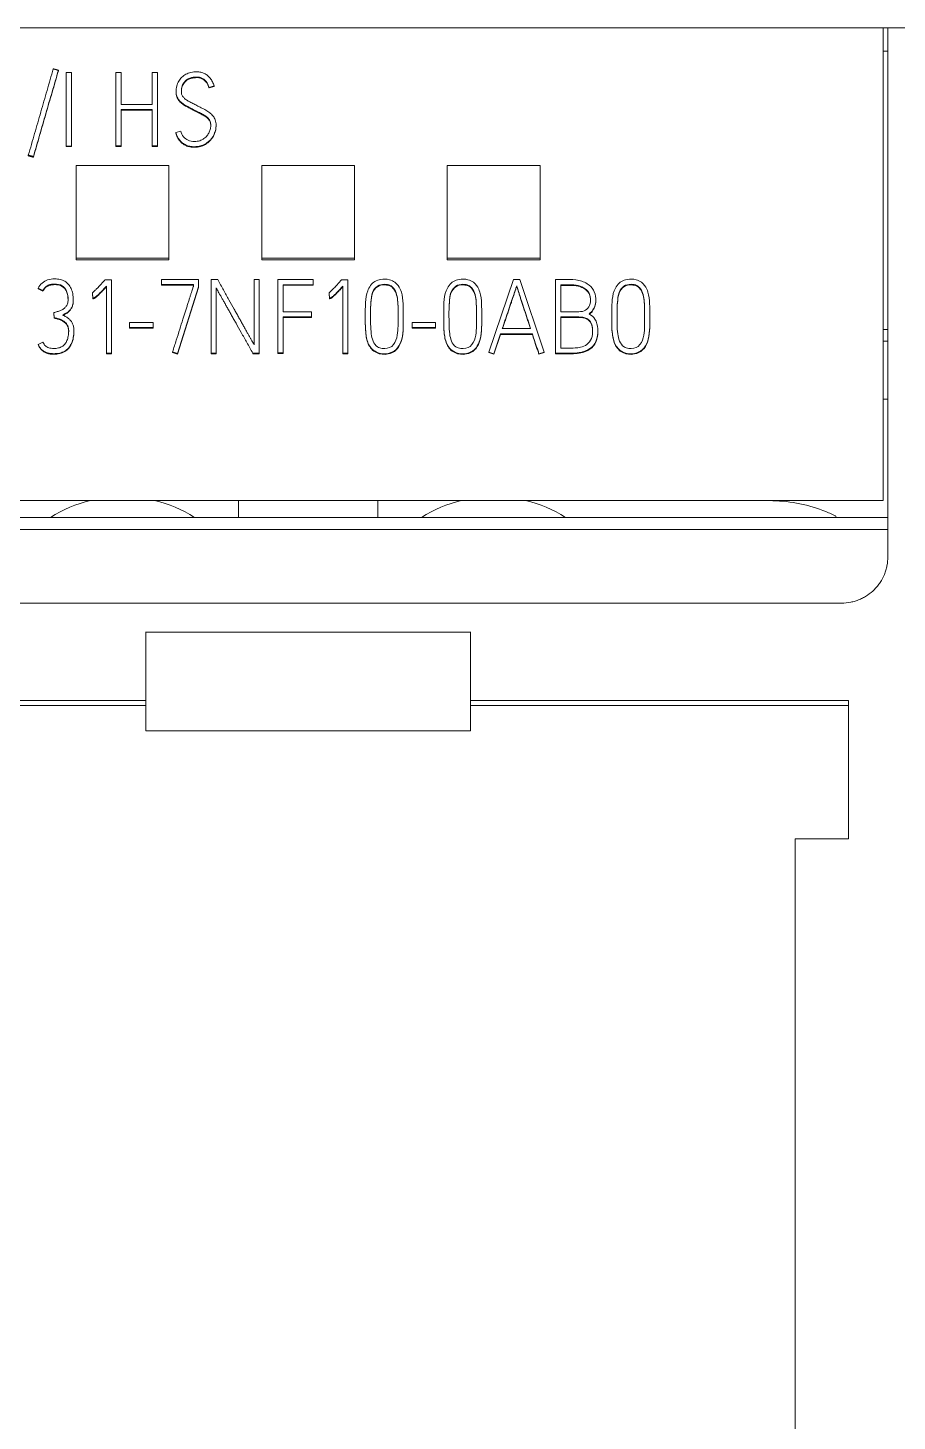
# Model space of a CAD drawing. Header units: millimetres. Extents: x 4137 to 6698, y 1400 to 3585.
# Drawn here: x 5470.81 to 5489.55, y 3342.75 to 3372.78 of the extents above; entities that cross this region are included whole.
import ezdxf

# ---------------------------------------------------------------- set-up
doc = ezdxf.new("R2010")
doc.units = ezdxf.units.MM
doc.layers.add('000-PI-Oprema', color=30, linetype='Continuous', lineweight=5)

msp = doc.modelspace()

# ---------------------------------------------------------------- linework, layer by layer
at = {"layer": '000-PI-Oprema', "color": 0, "linetype": 'ByBlock', "lineweight": 0}
for p, q in [((5489.248, 3372.778), (5464.448, 3372.778)), ((5489.248, 3372.778), (5489.348, 3372.778)), ((5489.248, 3362.595), (5489.248, 3372.778)), ((5494.248, 3372.778), (5489.348, 3372.778)), ((5489.348, 3372.278), (5489.248, 3372.278)), ((5471.464, 3371.864), (5471.464, 3371.851)), ((5472.704, 3371.815), (5472.704, 3370.233)), ((5472.815, 3371.815), (5472.704, 3371.815)), ((5472.815, 3371.129), (5472.815, 3371.815)), ((5473.598, 3371.815), (5473.485, 3371.815)), ((5473.485, 3371.815), (5473.485, 3371.129)), ((5473.598, 3370.233), (5473.598, 3371.815)), ((5474.002, 3371.407), (5474.002, 3371.394)), ((5474.712, 3371.496), (5474.821, 3371.527)), ((5474.712, 3371.483), (5474.821, 3371.514)), ((5474.712, 3371.496), (5474.712, 3371.483)), ((5474.821, 3371.527), (5474.821, 3371.514)), ((5473.485, 3371.129), (5472.815, 3371.129)), ((5472.815, 3370.233), (5472.815, 3371.016)), ((5472.815, 3371.016), (5473.485, 3371.016)), ((5472.815, 3371.004), (5473.485, 3371.004)), ((5473.485, 3371.016), (5473.485, 3370.233)), ((5474.104, 3370.554), (5473.996, 3370.523)), ((5473.996, 3370.523), (5473.996, 3370.511)), ((5474.863, 3370.669), (5474.863, 3370.682)), ((5471.635, 3370.23), (5471.635, 3370.218)), ((5471.745, 3370.23), (5471.745, 3370.218)), ((5472.704, 3370.233), (5472.704, 3370.22)), ((5472.704, 3370.233), (5472.815, 3370.233)), ((5472.704, 3370.22), (5472.815, 3370.22)), ((5472.815, 3370.233), (5472.815, 3370.22)), ((5473.485, 3370.233), (5473.485, 3370.22)), ((5473.485, 3370.233), (5473.598, 3370.233)), ((5473.485, 3370.22), (5473.598, 3370.22)), ((5473.598, 3370.233), (5473.598, 3370.22)), ((5470.816, 3370.035), (5470.816, 3370.022)), ((5470.924, 3370.004), (5470.924, 3369.991)), ((5471.848, 3369.814), (5471.848, 3367.815)), ((5473.848, 3369.814), (5471.848, 3369.814)), ((5473.848, 3367.815), (5473.848, 3369.814)), ((5475.848, 3369.814), (5475.848, 3367.815)), ((5477.848, 3369.814), (5475.848, 3369.814)), ((5477.848, 3367.815), (5477.848, 3369.814)), ((5479.848, 3369.814), (5479.848, 3367.815)), ((5481.848, 3369.814), (5479.848, 3369.814)), ((5481.848, 3367.815), (5481.848, 3369.814)), ((5471.848, 3367.815), (5471.848, 3367.777)), ((5471.848, 3367.815), (5473.848, 3367.815)), ((5471.848, 3367.777), (5473.848, 3367.777)), ((5473.848, 3367.815), (5473.848, 3367.777)), ((5475.848, 3367.815), (5475.848, 3367.777)), ((5475.848, 3367.815), (5477.848, 3367.815)), ((5475.848, 3367.777), (5477.848, 3367.777)), ((5477.848, 3367.815), (5477.848, 3367.777)), ((5479.848, 3367.815), (5479.848, 3367.777)), ((5479.848, 3367.815), (5481.848, 3367.815)), ((5479.848, 3367.777), (5481.848, 3367.777)), ((5481.848, 3367.815), (5481.848, 3367.777)), ((5471.029, 3367.169), (5471.029, 3367.156)), ((5471.029, 3367.169), (5471.131, 3367.118)), ((5472.469, 3367.345), (5472.609, 3367.345)), ((5472.498, 3365.765), (5472.498, 3367.209)), ((5472.609, 3367.345), (5472.609, 3365.765)), ((5473.689, 3367.356), (5473.689, 3367.244)), ((5474.488, 3367.356), (5473.689, 3367.356)), ((5473.689, 3367.244), (5473.689, 3367.231)), ((5473.689, 3367.244), (5474.377, 3367.244)), ((5473.689, 3367.231), (5474.377, 3367.231)), ((5474.033, 3365.76), (5474.488, 3367.195)), ((5474.033, 3365.748), (5474.488, 3367.183)), ((5474.377, 3367.244), (5474.377, 3367.213)), ((5474.488, 3367.195), (5474.488, 3367.356)), ((5474.488, 3367.195), (5474.488, 3367.183)), ((5474.755, 3367.354), (5474.755, 3365.767)), ((5474.899, 3367.354), (5474.755, 3367.354)), ((5474.866, 3365.767), (5474.866, 3367.176)), ((5475.795, 3367.354), (5475.682, 3367.354)), ((5475.682, 3367.354), (5475.682, 3365.95)), ((5475.795, 3365.767), (5475.795, 3367.354)), ((5476.197, 3367.354), (5476.197, 3365.771)), ((5476.958, 3367.354), (5476.197, 3367.354)), ((5476.31, 3366.661), (5476.31, 3367.242)), ((5476.31, 3367.242), (5476.958, 3367.242)), ((5476.31, 3367.229), (5476.958, 3367.229)), ((5476.958, 3367.242), (5476.958, 3367.354)), ((5476.958, 3367.242), (5476.958, 3367.229)), ((5477.568, 3367.345), (5477.708, 3367.345)), ((5477.597, 3365.765), (5477.597, 3367.209)), ((5477.708, 3367.345), (5477.708, 3365.765)), ((5481.274, 3367.356), (5480.744, 3365.791)), ((5481.416, 3367.356), (5481.274, 3367.356)), ((5481.345, 3367.215), (5481.345, 3367.203)), ((5481.934, 3365.791), (5481.416, 3367.356)), ((5482.184, 3365.767), (5482.184, 3367.352)), ((5482.297, 3367.239), (5482.297, 3366.658)), ((5471.029, 3367.156), (5471.131, 3367.106)), ((5471.131, 3367.118), (5471.131, 3367.106)), ((5471.785, 3366.908), (5471.785, 3366.93)), ((5472.2, 3367.07), (5472.2, 3367.058)), ((5472.207, 3366.953), (5472.2, 3367.07)), ((5472.207, 3366.941), (5472.2, 3367.058)), ((5472.207, 3366.953), (5472.207, 3366.941)), ((5477.3, 3367.07), (5477.3, 3367.058)), ((5477.307, 3366.953), (5477.3, 3367.07)), ((5477.307, 3366.941), (5477.3, 3367.058)), ((5477.307, 3366.953), (5477.307, 3366.941)), ((5483.052, 3366.903), (5483.052, 3366.924)), ((5471.368, 3366.641), (5471.368, 3366.628)), ((5471.368, 3366.641), (5471.375, 3366.531)), ((5471.368, 3366.628), (5471.375, 3366.518)), ((5476.918, 3366.661), (5476.31, 3366.661)), ((5476.918, 3366.551), (5476.918, 3366.661)), ((5478.081, 3366.618), (5478.081, 3366.605)), ((5478.9, 3366.574), (5478.9, 3366.587)), ((5479.772, 3366.618), (5479.772, 3366.605)), ((5480.591, 3366.574), (5480.591, 3366.587)), ((5483.396, 3366.618), (5483.396, 3366.605)), ((5484.215, 3366.574), (5484.215, 3366.587)), ((5471.375, 3366.531), (5471.375, 3366.518)), ((5472.999, 3366.429), (5472.999, 3366.317)), ((5473.505, 3366.429), (5472.999, 3366.429)), ((5472.999, 3366.317), (5472.999, 3366.304)), ((5472.999, 3366.317), (5473.505, 3366.317)), ((5472.999, 3366.304), (5473.505, 3366.304)), ((5473.505, 3366.317), (5473.505, 3366.429)), ((5473.505, 3366.317), (5473.505, 3366.304)), ((5476.31, 3365.771), (5476.31, 3366.551)), ((5476.31, 3366.551), (5476.918, 3366.551)), ((5476.31, 3366.538), (5476.918, 3366.538)), ((5476.918, 3366.551), (5476.918, 3366.538)), ((5479.091, 3366.429), (5479.091, 3366.317)), ((5479.597, 3366.429), (5479.091, 3366.429)), ((5479.091, 3366.317), (5479.091, 3366.304)), ((5479.091, 3366.317), (5479.597, 3366.317)), ((5479.091, 3366.304), (5479.597, 3366.304)), ((5479.597, 3366.317), (5479.597, 3366.429)), ((5479.597, 3366.317), (5479.597, 3366.304)), ((5481.645, 3366.297), (5481.035, 3366.297)), ((5482.297, 3366.548), (5482.297, 3365.877)), ((5489.248, 3366.278), (5489.348, 3366.278)), ((5471.131, 3366.002), (5471.029, 3365.956)), ((5471.799, 3366.222), (5471.799, 3366.243)), ((5480.851, 3365.756), (5480.997, 3366.185)), ((5480.851, 3365.743), (5480.997, 3366.172)), ((5480.997, 3366.185), (5480.997, 3366.172)), ((5480.997, 3366.185), (5481.683, 3366.185)), ((5480.997, 3366.172), (5481.683, 3366.172)), ((5481.683, 3366.185), (5481.683, 3366.172)), ((5483.097, 3366.231), (5483.097, 3366.244)), ((5489.248, 3366.028), (5489.348, 3366.028)), ((5471.029, 3365.956), (5471.029, 3365.943)), ((5472.498, 3365.765), (5472.498, 3365.752)), ((5472.609, 3365.765), (5472.498, 3365.765)), ((5472.609, 3365.752), (5472.498, 3365.752)), ((5472.609, 3365.765), (5472.609, 3365.752)), ((5473.927, 3365.796), (5473.927, 3365.783)), ((5473.927, 3365.796), (5474.033, 3365.76)), ((5473.927, 3365.783), (5474.033, 3365.748)), ((5474.033, 3365.76), (5474.033, 3365.748)), ((5474.755, 3365.767), (5474.866, 3365.767)), ((5474.755, 3365.767), (5474.755, 3365.754)), ((5474.755, 3365.754), (5474.866, 3365.754)), ((5474.866, 3365.767), (5474.866, 3365.754)), ((5475.656, 3365.767), (5475.656, 3365.754)), ((5475.656, 3365.767), (5475.795, 3365.767)), ((5475.656, 3365.754), (5475.795, 3365.754)), ((5475.795, 3365.767), (5475.795, 3365.754)), ((5476.197, 3365.771), (5476.197, 3365.759)), ((5476.197, 3365.771), (5476.31, 3365.771)), ((5476.197, 3365.759), (5476.31, 3365.759)), ((5476.31, 3365.771), (5476.31, 3365.759)), ((5477.708, 3365.765), (5477.597, 3365.765)), ((5477.597, 3365.765), (5477.597, 3365.752)), ((5477.708, 3365.752), (5477.597, 3365.752)), ((5477.708, 3365.765), (5477.708, 3365.752)), ((5480.744, 3365.791), (5480.744, 3365.778)), ((5480.744, 3365.791), (5480.851, 3365.756)), ((5480.744, 3365.778), (5480.851, 3365.743)), ((5480.851, 3365.756), (5480.851, 3365.743)), ((5481.825, 3365.756), (5481.934, 3365.791)), ((5481.825, 3365.743), (5481.934, 3365.778)), ((5481.825, 3365.756), (5481.825, 3365.743)), ((5481.934, 3365.791), (5481.934, 3365.778)), ((5482.184, 3365.767), (5482.184, 3365.754)), ((5489.248, 3364.773), (5489.348, 3364.773)), ((5489.248, 3362.595), (5464.448, 3362.595)), ((5475.348, 3362.595), (5475.348, 3362.227)), ((5478.348, 3362.595), (5478.348, 3362.227)), ((5489.348, 3362.227), (5464.348, 3362.227)), ((5489.348, 3361.964), (5464.348, 3361.964)), ((5465.347, 3360.378), (5488.348, 3360.378)), ((5488.352, 3360.378), (5488.351, 3360.378)), ((5480.348, 3359.756), (5473.348, 3359.756)), ((5473.348, 3358.278), (5465.198, 3358.278)), ((5473.348, 3358.172), (5465.198, 3358.172)), ((5473.348, 3358.172), (5473.348, 3358.278)), ((5473.348, 3357.629), (5473.348, 3358.172)), ((5480.348, 3358.278), (5480.348, 3358.172)), ((5488.498, 3358.278), (5480.348, 3358.278)), ((5480.348, 3358.172), (5480.348, 3357.629)), ((5488.498, 3358.172), (5480.348, 3358.172)), ((5488.498, 3355.298), (5488.498, 3358.278)), ((5480.348, 3357.629), (5473.348, 3357.629)), ((5488.498, 3355.298), (5487.348, 3355.298))]:
    msp.add_line(p, q, dxfattribs=at)
for centre, start, end in [((5472.848, 3359.778), 103.753, 122.3801), ((5472.848, 3359.778), 57.6199, 76.247), ((5480.848, 3359.778), 103.753, 122.3801), ((5480.848, 3359.778), 57.6199, 76.247)]:
    msp.add_arc(centre, 2.9, start, end, dxfattribs=at)
for points, knots in [([(5489.348, 3361.964), (5489.348, 3364.485), (5489.348, 3368.09), (5489.348, 3371.693), (5489.348, 3372.778)], [0, 0, 0, 0, 0.698854, 1, 1, 1, 1]), ([(5473.996, 3370.523), (5474.005, 3370.492), (5474.028, 3370.432), (5474.077, 3370.354), (5474.14, 3370.293), (5474.215, 3370.248), (5474.302, 3370.222), (5474.387, 3370.215), (5474.464, 3370.22), (5474.531, 3370.233), (5474.592, 3370.256), (5474.647, 3370.286), (5474.697, 3370.322), (5474.74, 3370.363), (5474.777, 3370.408), (5474.808, 3370.458), (5474.832, 3370.512), (5474.85, 3370.568), (5474.861, 3370.624), (5474.865, 3370.682), (5474.861, 3370.739), (5474.849, 3370.792), (5474.827, 3370.838), (5474.799, 3370.879), (5474.766, 3370.916), (5474.728, 3370.949), (5474.686, 3370.978), (5474.642, 3371.006), (5474.594, 3371.031), (5474.544, 3371.055), (5474.495, 3371.08), (5474.448, 3371.106), (5474.403, 3371.129), (5474.361, 3371.151), (5474.32, 3371.171), (5474.282, 3371.191), (5474.247, 3371.211), (5474.215, 3371.232), (5474.186, 3371.254), (5474.162, 3371.279), (5474.141, 3371.305), (5474.126, 3371.335), (5474.117, 3371.368), (5474.114, 3371.413), (5474.118, 3371.467), (5474.13, 3371.524), (5474.151, 3371.572), (5474.179, 3371.61), (5474.209, 3371.643), (5474.243, 3371.668), (5474.279, 3371.688), (5474.317, 3371.702), (5474.354, 3371.71), (5474.39, 3371.715), (5474.422, 3371.718), (5474.455, 3371.719), (5474.489, 3371.717), (5474.526, 3371.709), (5474.558, 3371.696), (5474.587, 3371.679), (5474.613, 3371.66), (5474.635, 3371.639), (5474.654, 3371.615), (5474.671, 3371.591), (5474.685, 3371.566), (5474.696, 3371.541), (5474.705, 3371.518), (5474.71, 3371.503), (5474.712, 3371.496)], [0, 0, 0, 0, 0.030216, 0.057834, 0.084112, 0.110126, 0.13699, 0.166062, 0.187444, 0.207786, 0.227532, 0.246694, 0.265147, 0.28321, 0.301078, 0.318906, 0.33698, 0.354995, 0.372624, 0.390132, 0.408102, 0.424528, 0.439934, 0.454952, 0.469937, 0.485134, 0.500714, 0.516729, 0.533253, 0.550073, 0.566929, 0.583824, 0.598837, 0.613277, 0.627146, 0.64033, 0.652736, 0.664395, 0.675364, 0.685785, 0.695827, 0.705789, 0.716159, 0.727332, 0.74751, 0.765141, 0.780786, 0.795151, 0.808601, 0.821478, 0.833928, 0.845962, 0.857807, 0.868933, 0.878649, 0.88698, 0.899043, 0.910208, 0.920757, 0.930874, 0.940594, 0.950061, 0.959303, 0.96829, 0.9771, 0.985473, 0.993098, 1, 1, 1, 1]), ([(5474.821, 3371.527), (5474.812, 3371.558), (5474.79, 3371.615), (5474.742, 3371.692), (5474.683, 3371.753), (5474.614, 3371.798), (5474.535, 3371.825), (5474.457, 3371.832), (5474.386, 3371.829), (5474.323, 3371.819), (5474.266, 3371.802), (5474.213, 3371.78), (5474.165, 3371.751), (5474.123, 3371.716), (5474.088, 3371.676), (5474.057, 3371.63), (5474.033, 3371.58), (5474.015, 3371.525), (5474.005, 3371.465), (5474.001, 3371.407), (5474.005, 3371.352), (5474.016, 3371.304), (5474.035, 3371.262), (5474.061, 3371.225), (5474.092, 3371.191), (5474.127, 3371.161), (5474.165, 3371.132), (5474.207, 3371.106), (5474.252, 3371.082), (5474.299, 3371.058), (5474.346, 3371.033), (5474.392, 3371.008), (5474.438, 3370.983), (5474.482, 3370.961), (5474.525, 3370.941), (5474.567, 3370.921), (5474.605, 3370.899), (5474.64, 3370.876), (5474.672, 3370.852), (5474.698, 3370.825), (5474.721, 3370.796), (5474.739, 3370.762), (5474.748, 3370.723), (5474.751, 3370.684), (5474.749, 3370.646), (5474.742, 3370.608), (5474.732, 3370.569), (5474.717, 3370.529), (5474.696, 3370.49), (5474.671, 3370.454), (5474.64, 3370.42), (5474.603, 3370.391), (5474.56, 3370.364), (5474.511, 3370.344), (5474.455, 3370.332), (5474.371, 3370.327), (5474.261, 3370.342), (5474.153, 3370.427), (5474.113, 3370.509), (5474.104, 3370.554)], [0, 0, 0, 0, 0.029502, 0.056552, 0.082213, 0.107035, 0.131706, 0.157625, 0.177725, 0.196768, 0.215008, 0.232485, 0.249262, 0.265692, 0.282067, 0.298646, 0.315747, 0.333416, 0.35172, 0.370963, 0.387214, 0.402039, 0.415923, 0.429557, 0.443355, 0.457518, 0.472137, 0.48722, 0.502837, 0.518847, 0.535063, 0.551489, 0.567151, 0.582304, 0.596956, 0.611001, 0.624363, 0.637091, 0.649186, 0.660727, 0.671894, 0.683121, 0.695107, 0.708316, 0.719066, 0.730707, 0.743348, 0.756492, 0.769735, 0.783289, 0.797204, 0.811603, 0.826753, 0.842746, 0.859925, 0.878764, 0.920226, 0.957605, 1, 1, 1, 1]), ([(5474.115, 3371.399), (5474.116, 3371.418), (5474.118, 3371.457), (5474.13, 3371.511), (5474.151, 3371.559), (5474.179, 3371.598), (5474.209, 3371.63), (5474.243, 3371.656), (5474.279, 3371.675), (5474.317, 3371.689), (5474.354, 3371.697), (5474.39, 3371.702), (5474.422, 3371.705), (5474.455, 3371.706), (5474.489, 3371.704), (5474.526, 3371.697), (5474.558, 3371.684), (5474.587, 3371.667), (5474.613, 3371.648), (5474.635, 3371.626), (5474.654, 3371.603), (5474.671, 3371.578), (5474.685, 3371.553), (5474.696, 3371.529), (5474.705, 3371.506), (5474.71, 3371.491), (5474.712, 3371.483)], [0, 0, 0, 0, 0.065823, 0.131059, 0.188942, 0.242091, 0.291852, 0.339495, 0.385558, 0.430084, 0.473906, 0.515072, 0.551021, 0.581842, 0.626473, 0.667782, 0.706813, 0.744244, 0.780205, 0.815232, 0.849428, 0.882676, 0.915274, 0.946254, 0.974465, 1, 1, 1, 1]), ([(5474.002, 3371.4), (5474.002, 3371.397), (5474.002, 3371.376), (5474.005, 3371.34), (5474.016, 3371.292), (5474.035, 3371.25), (5474.061, 3371.213), (5474.092, 3371.179), (5474.127, 3371.148), (5474.165, 3371.12), (5474.207, 3371.093), (5474.252, 3371.069), (5474.299, 3371.046), (5474.346, 3371.021), (5474.392, 3370.995), (5474.438, 3370.971), (5474.482, 3370.948), (5474.525, 3370.928), (5474.567, 3370.908), (5474.605, 3370.886), (5474.64, 3370.864), (5474.672, 3370.839), (5474.698, 3370.812), (5474.721, 3370.783), (5474.739, 3370.749), (5474.748, 3370.711), (5474.75, 3370.684), (5474.75, 3370.671)], [0, 0, 0, 0, 0.008262, 0.056111, 0.099761, 0.14064, 0.180782, 0.221408, 0.263107, 0.306149, 0.350557, 0.396538, 0.443676, 0.491422, 0.539784, 0.585899, 0.630514, 0.673652, 0.715005, 0.754346, 0.79182, 0.827432, 0.861414, 0.894293, 0.927346, 0.962637, 1, 1, 1, 1]), ([(5473.996, 3370.511), (5474.005, 3370.479), (5474.028, 3370.42), (5474.077, 3370.342), (5474.14, 3370.28), (5474.215, 3370.236), (5474.302, 3370.21), (5474.387, 3370.203), (5474.464, 3370.207), (5474.531, 3370.221), (5474.592, 3370.244), (5474.647, 3370.274), (5474.697, 3370.309), (5474.74, 3370.35), (5474.777, 3370.396), (5474.808, 3370.445), (5474.832, 3370.499), (5474.85, 3370.555), (5474.861, 3370.612), (5474.863, 3370.65), (5474.863, 3370.67), (5474.863, 3370.671)], [0, 0, 0, 0, 0.077352, 0.148056, 0.215328, 0.281923, 0.350695, 0.425118, 0.479856, 0.531932, 0.582482, 0.631538, 0.678776, 0.725017, 0.770759, 0.816399, 0.862669, 0.908787, 0.953917, 0.998739, 1, 1, 1, 1]), ([(5471.559, 3366.59), (5471.568, 3366.595), (5471.586, 3366.604), (5471.613, 3366.619), (5471.639, 3366.635), (5471.665, 3366.653), (5471.69, 3366.674), (5471.713, 3366.698), (5471.734, 3366.724), (5471.751, 3366.754), (5471.767, 3366.788), (5471.778, 3366.826), (5471.784, 3366.869), (5471.787, 3366.945), (5471.779, 3367.045), (5471.745, 3367.16), (5471.686, 3367.253), (5471.604, 3367.321), (5471.499, 3367.36), (5471.372, 3367.372), (5471.234, 3367.356), (5471.106, 3367.285), (5471.048, 3367.212), (5471.029, 3367.169)], [0, 0, 0, 0, 0.019459, 0.039301, 0.05955, 0.080105, 0.100989, 0.122386, 0.144292, 0.16684, 0.190353, 0.215738, 0.244087, 0.27581, 0.363621, 0.439823, 0.508996, 0.575574, 0.644592, 0.722009, 0.822031, 0.909956, 1, 1, 1, 1]), ([(5471.131, 3367.118), (5471.136, 3367.128), (5471.146, 3367.146), (5471.163, 3367.17), (5471.182, 3367.19), (5471.203, 3367.207), (5471.224, 3367.221), (5471.246, 3367.232), (5471.268, 3367.241), (5471.291, 3367.247), (5471.315, 3367.252), (5471.338, 3367.255), (5471.361, 3367.257), (5471.431, 3367.258), (5471.55, 3367.239), (5471.662, 3367.097), (5471.675, 3366.965), (5471.671, 3366.872), (5471.662, 3366.832), (5471.646, 3366.797), (5471.625, 3366.768), (5471.601, 3366.742), (5471.574, 3366.72), (5471.543, 3366.702), (5471.511, 3366.686), (5471.476, 3366.673), (5471.44, 3366.662), (5471.404, 3366.651), (5471.38, 3366.644), (5471.368, 3366.641)], [0, 0, 0, 0, 0.025161, 0.048595, 0.070641, 0.091589, 0.111603, 0.13094, 0.14993, 0.168791, 0.187661, 0.206323, 0.224495, 0.242226, 0.372375, 0.490579, 0.643633, 0.679942, 0.712328, 0.741834, 0.769901, 0.797396, 0.824894, 0.852838, 0.881452, 0.911007, 0.940973, 0.970636, 1, 1, 1, 1]), ([(5471.131, 3367.106), (5471.136, 3367.115), (5471.146, 3367.133), (5471.163, 3367.157), (5471.182, 3367.177), (5471.203, 3367.194), (5471.224, 3367.208), (5471.246, 3367.219), (5471.268, 3367.228), (5471.291, 3367.235), (5471.315, 3367.239), (5471.338, 3367.242), (5471.361, 3367.244), (5471.431, 3367.246), (5471.55, 3367.227), (5471.659, 3367.089), (5471.672, 3366.978), (5471.672, 3366.919)], [0, 0, 0, 0, 0.039855, 0.076975, 0.111896, 0.145077, 0.176779, 0.207409, 0.237489, 0.267365, 0.297255, 0.326816, 0.355601, 0.383686, 0.589842, 0.777078, 1, 1, 1, 1]), ([(5472.2, 3367.07), (5472.22, 3367.087), (5472.256, 3367.119), (5472.311, 3367.174), (5472.363, 3367.23), (5472.418, 3367.288), (5472.451, 3367.326), (5472.469, 3367.345)], [0, 0, 0, 0, 0.198846, 0.377684, 0.606339, 0.795382, 1, 1, 1, 1]), ([(5472.498, 3367.209), (5472.48, 3367.19), (5472.447, 3367.154), (5472.4, 3367.106), (5472.361, 3367.067), (5472.329, 3367.035), (5472.301, 3367.009), (5472.278, 3366.989), (5472.259, 3366.974), (5472.244, 3366.964), (5472.232, 3366.958), (5472.222, 3366.955), (5472.214, 3366.954), (5472.209, 3366.953), (5472.207, 3366.953)], [0, 0, 0, 0, 0.200504, 0.370797, 0.510902, 0.6264, 0.722885, 0.800448, 0.861213, 0.907383, 0.939504, 0.963232, 0.983337, 1, 1, 1, 1]), ([(5472.498, 3367.196), (5472.48, 3367.177), (5472.447, 3367.142), (5472.4, 3367.094), (5472.361, 3367.054), (5472.329, 3367.022), (5472.301, 3366.996), (5472.278, 3366.976), (5472.259, 3366.961), (5472.244, 3366.951), (5472.232, 3366.945), (5472.222, 3366.943), (5472.214, 3366.941), (5472.209, 3366.941), (5472.207, 3366.941)], [0, 0, 0, 0, 0.200504, 0.370797, 0.510902, 0.6264, 0.722885, 0.800448, 0.861213, 0.907383, 0.939504, 0.963232, 0.983337, 1, 1, 1, 1]), ([(5474.377, 3367.213), (5474.376, 3367.21), (5474.372, 3367.2), (5474.365, 3367.178), (5474.354, 3367.143), (5474.34, 3367.099), (5474.322, 3367.044), (5474.302, 3366.982), (5474.28, 3366.912), (5474.256, 3366.836), (5474.231, 3366.755), (5474.204, 3366.671), (5474.177, 3366.585), (5474.135, 3366.455), (5474.079, 3366.276), (5474.005, 3366.042), (5473.953, 3365.88), (5473.927, 3365.796)], [0, 0, 0, 0, 0.006664, 0.022274, 0.046836, 0.07897, 0.117297, 0.161819, 0.211415, 0.264968, 0.322476, 0.382404, 0.443215, 0.50491, 0.65714, 0.82217, 1, 1, 1, 1]), ([(5474.866, 3367.176), (5474.87, 3367.167), (5474.881, 3367.147), (5474.9, 3367.111), (5474.926, 3367.066), (5474.956, 3367.013), (5474.99, 3366.953), (5475.027, 3366.887), (5475.068, 3366.815), (5475.11, 3366.739), (5475.154, 3366.66), (5475.2, 3366.578), (5475.247, 3366.495), (5475.316, 3366.373), (5475.409, 3366.206), (5475.53, 3365.991), (5475.613, 3365.843), (5475.656, 3365.767)], [0, 0, 0, 0, 0.017881, 0.043036, 0.075471, 0.113785, 0.156579, 0.203853, 0.254825, 0.308715, 0.365522, 0.423995, 0.482881, 0.542179, 0.685414, 0.838021, 1, 1, 1, 1]), ([(5475.682, 3365.95), (5475.677, 3365.959), (5475.666, 3365.98), (5475.645, 3366.016), (5475.62, 3366.062), (5475.589, 3366.116), (5475.555, 3366.177), (5475.518, 3366.243), (5475.478, 3366.314), (5475.435, 3366.39), (5475.391, 3366.47), (5475.346, 3366.551), (5475.3, 3366.633), (5475.232, 3366.755), (5475.14, 3366.92), (5475.022, 3367.133), (5474.941, 3367.279), (5474.899, 3367.354)], [0, 0, 0, 0, 0.019057, 0.045144, 0.078261, 0.117077, 0.160259, 0.207807, 0.259003, 0.31313, 0.370188, 0.428711, 0.487234, 0.545757, 0.688172, 0.839586, 1, 1, 1, 1]), ([(5477.3, 3367.07), (5477.319, 3367.087), (5477.356, 3367.119), (5477.41, 3367.174), (5477.463, 3367.23), (5477.517, 3367.288), (5477.551, 3367.326), (5477.568, 3367.345)], [0, 0, 0, 0, 0.198846, 0.377684, 0.606339, 0.795382, 1, 1, 1, 1]), ([(5477.597, 3367.209), (5477.579, 3367.19), (5477.546, 3367.154), (5477.5, 3367.106), (5477.461, 3367.067), (5477.428, 3367.035), (5477.4, 3367.009), (5477.377, 3366.989), (5477.358, 3366.974), (5477.343, 3366.964), (5477.331, 3366.958), (5477.321, 3366.955), (5477.314, 3366.954), (5477.309, 3366.953), (5477.307, 3366.953)], [0, 0, 0, 0, 0.200504, 0.370797, 0.510902, 0.6264, 0.722885, 0.800448, 0.861213, 0.907383, 0.939504, 0.963232, 0.983337, 1, 1, 1, 1]), ([(5477.597, 3367.196), (5477.579, 3367.177), (5477.546, 3367.142), (5477.5, 3367.094), (5477.461, 3367.054), (5477.428, 3367.022), (5477.4, 3366.996), (5477.377, 3366.976), (5477.358, 3366.961), (5477.343, 3366.951), (5477.331, 3366.945), (5477.321, 3366.943), (5477.314, 3366.941), (5477.309, 3366.941), (5477.307, 3366.941)], [0, 0, 0, 0, 0.200504, 0.370797, 0.510902, 0.6264, 0.722885, 0.800448, 0.861213, 0.907383, 0.939504, 0.963232, 0.983337, 1, 1, 1, 1]), ([(5478.411, 3367.356), (5478.368, 3367.348), (5478.244, 3367.308), (5478.11, 3367.116), (5478.078, 3366.818), (5478.082, 3366.522), (5478.081, 3366.267), (5478.111, 3366.057), (5478.171, 3365.891), (5478.353, 3365.757), (5478.555, 3365.739), (5478.759, 3365.833), (5478.869, 3366.027), (5478.9, 3366.261), (5478.9, 3366.515), (5478.901, 3366.769), (5478.889, 3366.982), (5478.836, 3367.167), (5478.745, 3367.293), (5478.585, 3367.366), (5478.474, 3367.368), (5478.411, 3367.356)], [0, 0, 0, 0, 0.03125, 0.09375, 0.15625, 0.25, 0.3125, 0.34375, 0.40625, 0.4375, 0.5, 0.546875, 0.59375, 0.65625, 0.71875, 0.78125, 0.84375, 0.875, 0.921875, 0.953125, 1, 1, 1, 1]), ([(5478.637, 3367.215), (5478.607, 3367.234), (5478.518, 3367.257), (5478.373, 3367.249), (5478.23, 3367.115), (5478.205, 3366.916), (5478.192, 3366.709), (5478.195, 3366.532), (5478.195, 3366.357), (5478.204, 3366.198), (5478.237, 3366.026), (5478.321, 3365.901), (5478.481, 3365.855), (5478.673, 3365.883), (5478.774, 3366.103), (5478.789, 3366.341), (5478.789, 3366.589), (5478.788, 3366.817), (5478.772, 3366.992), (5478.729, 3367.128), (5478.667, 3367.197), (5478.637, 3367.215)], [0, 0, 0, 0, 0.03125, 0.078125, 0.125, 0.1875, 0.25, 0.3125, 0.34375, 0.40625, 0.453125, 0.5, 0.53125, 0.59375, 0.65625, 0.71875, 0.8125, 0.875, 0.921875, 0.96875, 1, 1, 1, 1]), ([(5478.637, 3367.203), (5478.607, 3367.221), (5478.518, 3367.244), (5478.373, 3367.236), (5478.23, 3367.102), (5478.205, 3366.903), (5478.195, 3366.739), (5478.194, 3366.642), (5478.194, 3366.616)], [0, 0, 0, 0, 0.114194, 0.285486, 0.456777, 0.685166, 0.913555, 1, 1, 1, 1]), ([(5478.789, 3366.528), (5478.789, 3366.556), (5478.789, 3366.654), (5478.788, 3366.804), (5478.772, 3366.98), (5478.729, 3367.115), (5478.667, 3367.184), (5478.637, 3367.203)], [0, 0, 0, 0, 0.115044, 0.410029, 0.631268, 0.852507, 1, 1, 1, 1]), ([(5480.102, 3367.356), (5480.059, 3367.348), (5479.935, 3367.308), (5479.801, 3367.116), (5479.769, 3366.818), (5479.773, 3366.522), (5479.772, 3366.267), (5479.802, 3366.057), (5479.862, 3365.891), (5480.044, 3365.757), (5480.246, 3365.739), (5480.45, 3365.833), (5480.56, 3366.027), (5480.591, 3366.261), (5480.591, 3366.515), (5480.592, 3366.769), (5480.58, 3366.982), (5480.527, 3367.167), (5480.436, 3367.293), (5480.276, 3367.366), (5480.165, 3367.368), (5480.102, 3367.356)], [0, 0, 0, 0, 0.03125, 0.09375, 0.15625, 0.25, 0.3125, 0.34375, 0.40625, 0.4375, 0.5, 0.546875, 0.59375, 0.65625, 0.71875, 0.78125, 0.84375, 0.875, 0.921875, 0.953125, 1, 1, 1, 1]), ([(5480.328, 3367.215), (5480.298, 3367.234), (5480.209, 3367.257), (5480.064, 3367.249), (5479.921, 3367.115), (5479.896, 3366.916), (5479.883, 3366.709), (5479.886, 3366.532), (5479.886, 3366.357), (5479.895, 3366.198), (5479.928, 3366.026), (5480.012, 3365.901), (5480.172, 3365.855), (5480.364, 3365.883), (5480.465, 3366.103), (5480.48, 3366.341), (5480.48, 3366.589), (5480.478, 3366.817), (5480.463, 3366.992), (5480.42, 3367.128), (5480.358, 3367.197), (5480.328, 3367.215)], [0, 0, 0, 0, 0.03125, 0.078125, 0.125, 0.1875, 0.25, 0.3125, 0.34375, 0.40625, 0.453125, 0.5, 0.53125, 0.59375, 0.65625, 0.71875, 0.8125, 0.875, 0.921875, 0.96875, 1, 1, 1, 1]), ([(5480.328, 3367.203), (5480.298, 3367.221), (5480.209, 3367.244), (5480.064, 3367.236), (5479.921, 3367.102), (5479.896, 3366.903), (5479.886, 3366.739), (5479.885, 3366.642), (5479.885, 3366.616)], [0, 0, 0, 0, 0.114194, 0.285486, 0.456777, 0.685166, 0.913555, 1, 1, 1, 1]), ([(5480.48, 3366.528), (5480.48, 3366.556), (5480.48, 3366.654), (5480.478, 3366.804), (5480.463, 3366.98), (5480.42, 3367.115), (5480.358, 3367.184), (5480.328, 3367.203)], [0, 0, 0, 0, 0.115044, 0.410029, 0.631268, 0.852507, 1, 1, 1, 1]), ([(5481.035, 3366.297), (5481.046, 3366.33), (5481.068, 3366.395), (5481.101, 3366.494), (5481.134, 3366.593), (5481.167, 3366.69), (5481.199, 3366.783), (5481.229, 3366.871), (5481.257, 3366.952), (5481.282, 3367.026), (5481.304, 3367.091), (5481.322, 3367.145), (5481.335, 3367.185), (5481.343, 3367.207), (5481.345, 3367.215)], [0, 0, 0, 0, 0.106118, 0.213594, 0.322428, 0.429305, 0.530911, 0.627246, 0.716632, 0.797389, 0.869519, 0.929228, 0.972722, 1, 1, 1, 1]), ([(5481.039, 3366.297), (5481.049, 3366.326), (5481.069, 3366.387), (5481.101, 3366.481), (5481.134, 3366.58), (5481.167, 3366.677), (5481.199, 3366.77), (5481.229, 3366.858), (5481.257, 3366.94), (5481.282, 3367.014), (5481.304, 3367.079), (5481.322, 3367.133), (5481.335, 3367.173), (5481.343, 3367.194), (5481.345, 3367.203)], [0, 0, 0, 0, 0.09357, 0.202554, 0.312916, 0.421294, 0.524326, 0.622014, 0.712654, 0.794544, 0.867687, 0.928234, 0.972339, 1, 1, 1, 1]), ([(5481.345, 3367.215), (5481.348, 3367.207), (5481.355, 3367.185), (5481.368, 3367.145), (5481.386, 3367.091), (5481.406, 3367.026), (5481.431, 3366.952), (5481.457, 3366.871), (5481.486, 3366.783), (5481.517, 3366.69), (5481.549, 3366.593), (5481.581, 3366.494), (5481.614, 3366.395), (5481.635, 3366.33), (5481.645, 3366.297)], [0, 0, 0, 0, 0.027336, 0.070868, 0.130595, 0.202708, 0.283396, 0.372662, 0.4689, 0.570509, 0.677489, 0.786433, 0.893936, 1, 1, 1, 1]), ([(5481.345, 3367.203), (5481.348, 3367.194), (5481.355, 3367.173), (5481.368, 3367.133), (5481.386, 3367.079), (5481.406, 3367.014), (5481.431, 3366.94), (5481.457, 3366.858), (5481.486, 3366.77), (5481.517, 3366.677), (5481.549, 3366.58), (5481.581, 3366.481), (5481.612, 3366.387), (5481.632, 3366.326), (5481.641, 3366.297)], [0, 0, 0, 0, 0.02772, 0.071862, 0.132428, 0.205553, 0.287375, 0.377893, 0.475483, 0.578518, 0.686999, 0.797473, 0.906485, 1, 1, 1, 1]), ([(5482.184, 3367.352), (5482.243, 3367.352), (5482.389, 3367.349), (5482.622, 3367.363), (5482.857, 3367.291), (5483.012, 3367.136), (5483.062, 3366.955), (5483.044, 3366.793), (5482.981, 3366.679), (5482.93, 3366.63), (5482.906, 3366.612)], [0, 0, 0, 0, 0.121799, 0.300471, 0.478612, 0.608153, 0.736749, 0.853072, 0.938599, 1, 1, 1, 1]), ([(5482.297, 3366.658), (5482.346, 3366.658), (5482.431, 3366.658), (5482.561, 3366.659), (5482.69, 3366.654), (5482.835, 3366.677), (5482.933, 3366.8), (5482.948, 3366.944), (5482.905, 3367.086), (5482.789, 3367.192), (5482.616, 3367.246), (5482.448, 3367.238), (5482.338, 3367.24), (5482.297, 3367.239)], [0, 0, 0, 0, 0.089881, 0.159215, 0.241238, 0.333496, 0.41712, 0.515535, 0.593949, 0.688978, 0.794399, 0.924872, 1, 1, 1, 1]), ([(5482.94, 3366.902), (5482.94, 3366.915), (5482.936, 3366.97), (5482.905, 3367.074), (5482.789, 3367.179), (5482.616, 3367.234), (5482.448, 3367.225), (5482.338, 3367.227), (5482.297, 3367.227)], [0, 0, 0, 0, 0.046506, 0.200835, 0.387866, 0.595348, 0.852137, 1, 1, 1, 1]), ([(5483.726, 3367.356), (5483.683, 3367.348), (5483.559, 3367.308), (5483.425, 3367.116), (5483.393, 3366.818), (5483.397, 3366.522), (5483.396, 3366.267), (5483.426, 3366.057), (5483.486, 3365.891), (5483.668, 3365.757), (5483.87, 3365.739), (5484.074, 3365.833), (5484.184, 3366.027), (5484.215, 3366.261), (5484.215, 3366.515), (5484.216, 3366.769), (5484.204, 3366.982), (5484.151, 3367.167), (5484.06, 3367.293), (5483.9, 3367.366), (5483.789, 3367.368), (5483.726, 3367.356)], [0, 0, 0, 0, 0.03125, 0.09375, 0.15625, 0.25, 0.3125, 0.34375, 0.40625, 0.4375, 0.5, 0.546875, 0.59375, 0.65625, 0.71875, 0.78125, 0.84375, 0.875, 0.921875, 0.953125, 1, 1, 1, 1]), ([(5483.952, 3367.215), (5483.922, 3367.234), (5483.833, 3367.257), (5483.687, 3367.249), (5483.545, 3367.115), (5483.52, 3366.916), (5483.507, 3366.709), (5483.51, 3366.532), (5483.51, 3366.357), (5483.518, 3366.198), (5483.552, 3366.026), (5483.636, 3365.901), (5483.796, 3365.855), (5483.987, 3365.883), (5484.089, 3366.103), (5484.104, 3366.341), (5484.104, 3366.589), (5484.102, 3366.817), (5484.087, 3366.992), (5484.043, 3367.128), (5483.982, 3367.197), (5483.952, 3367.215)], [0, 0, 0, 0, 0.03125, 0.078125, 0.125, 0.1875, 0.25, 0.3125, 0.34375, 0.40625, 0.453125, 0.5, 0.53125, 0.59375, 0.65625, 0.71875, 0.8125, 0.875, 0.921875, 0.96875, 1, 1, 1, 1]), ([(5483.952, 3367.203), (5483.922, 3367.221), (5483.833, 3367.244), (5483.687, 3367.236), (5483.545, 3367.102), (5483.52, 3366.903), (5483.509, 3366.739), (5483.509, 3366.642), (5483.509, 3366.616)], [0, 0, 0, 0, 0.114194, 0.285486, 0.456777, 0.685166, 0.913555, 1, 1, 1, 1]), ([(5484.104, 3366.528), (5484.104, 3366.556), (5484.104, 3366.654), (5484.102, 3366.804), (5484.087, 3366.98), (5484.043, 3367.115), (5483.982, 3367.184), (5483.952, 3367.203)], [0, 0, 0, 0, 0.115044, 0.410029, 0.631268, 0.852507, 1, 1, 1, 1]), ([(5471.559, 3366.577), (5471.568, 3366.582), (5471.586, 3366.591), (5471.613, 3366.606), (5471.639, 3366.622), (5471.665, 3366.64), (5471.69, 3366.662), (5471.713, 3366.685), (5471.734, 3366.712), (5471.751, 3366.742), (5471.767, 3366.775), (5471.778, 3366.813), (5471.784, 3366.856), (5471.785, 3366.888), (5471.785, 3366.904), (5471.785, 3366.905)], [0, 0, 0, 0, 0.070239, 0.141859, 0.214947, 0.289138, 0.36452, 0.44175, 0.520823, 0.60221, 0.68708, 0.778706, 0.881031, 0.995537, 1, 1, 1, 1]), ([(5483.052, 3366.906), (5483.053, 3366.859), (5483.039, 3366.772), (5482.981, 3366.666), (5482.93, 3366.618), (5482.906, 3366.599)], [0, 0, 0, 0, 0.39415, 0.746816, 1, 1, 1, 1]), ([(5471.029, 3365.956), (5471.032, 3365.948), (5471.04, 3365.932), (5471.053, 3365.908), (5471.068, 3365.884), (5471.086, 3365.861), (5471.108, 3365.839), (5471.133, 3365.819), (5471.162, 3365.801), (5471.194, 3365.786), (5471.229, 3365.772), (5471.269, 3365.763), (5471.315, 3365.757), (5471.39, 3365.754), (5471.49, 3365.763), (5471.603, 3365.806), (5471.692, 3365.881), (5471.756, 3365.983), (5471.792, 3366.11), (5471.8, 3366.216), (5471.798, 3366.293), (5471.792, 3366.332), (5471.783, 3366.369), (5471.77, 3366.402), (5471.755, 3366.433), (5471.736, 3366.461), (5471.714, 3366.486), (5471.689, 3366.51), (5471.66, 3366.531), (5471.628, 3366.551), (5471.595, 3366.571), (5471.571, 3366.584), (5471.559, 3366.59)], [0, 0, 0, 0, 0.016308, 0.03331, 0.051065, 0.069403, 0.088334, 0.108132, 0.128912, 0.150812, 0.174077, 0.199384, 0.227539, 0.258836, 0.339488, 0.411171, 0.480216, 0.552248, 0.632093, 0.724403, 0.750895, 0.775618, 0.798835, 0.820921, 0.842207, 0.86296, 0.883743, 0.90511, 0.927322, 0.95053, 0.974743, 1, 1, 1, 1]), ([(5478.081, 3366.605), (5478.081, 3366.559), (5478.082, 3366.428), (5478.081, 3366.254), (5478.111, 3366.044), (5478.171, 3365.879), (5478.353, 3365.744), (5478.555, 3365.726), (5478.759, 3365.821), (5478.869, 3366.014), (5478.9, 3366.248), (5478.9, 3366.442), (5478.9, 3366.55), (5478.9, 3366.574)], [0, 0, 0, 0, 0.065476, 0.18556, 0.245602, 0.365686, 0.425728, 0.545812, 0.635875, 0.725938, 0.846022, 0.966106, 1, 1, 1, 1]), ([(5479.772, 3366.605), (5479.772, 3366.559), (5479.773, 3366.428), (5479.772, 3366.254), (5479.802, 3366.044), (5479.862, 3365.879), (5480.044, 3365.744), (5480.246, 3365.726), (5480.45, 3365.821), (5480.56, 3366.014), (5480.591, 3366.248), (5480.591, 3366.442), (5480.591, 3366.55), (5480.591, 3366.574)], [0, 0, 0, 0, 0.065476, 0.18556, 0.245602, 0.365686, 0.425728, 0.545812, 0.635875, 0.725938, 0.846022, 0.966106, 1, 1, 1, 1]), ([(5482.906, 3366.612), (5482.959, 3366.582), (5483.057, 3366.5), (5483.105, 3366.303), (5483.091, 3366.106), (5483.012, 3365.919), (5482.852, 3365.815), (5482.687, 3365.772), (5482.527, 3365.765), (5482.359, 3365.767), (5482.242, 3365.767), (5482.184, 3365.767)], [0, 0, 0, 0, 0.103943, 0.238103, 0.352261, 0.47238, 0.599265, 0.688206, 0.785795, 0.892897, 1, 1, 1, 1]), ([(5483.396, 3366.605), (5483.396, 3366.559), (5483.397, 3366.428), (5483.396, 3366.254), (5483.426, 3366.044), (5483.486, 3365.879), (5483.668, 3365.744), (5483.87, 3365.726), (5484.074, 3365.821), (5484.184, 3366.014), (5484.215, 3366.248), (5484.215, 3366.442), (5484.215, 3366.55), (5484.215, 3366.574)], [0, 0, 0, 0, 0.065476, 0.18556, 0.245602, 0.365686, 0.425728, 0.545812, 0.635875, 0.725938, 0.846022, 0.966106, 1, 1, 1, 1]), ([(5471.375, 3366.531), (5471.387, 3366.529), (5471.411, 3366.524), (5471.447, 3366.515), (5471.483, 3366.505), (5471.518, 3366.492), (5471.551, 3366.475), (5471.583, 3366.455), (5471.612, 3366.432), (5471.636, 3366.405), (5471.658, 3366.374), (5471.674, 3366.338), (5471.684, 3366.298), (5471.688, 3366.23), (5471.68, 3366.141), (5471.655, 3366.041), (5471.611, 3365.961), (5471.545, 3365.905), (5471.46, 3365.874), (5471.378, 3365.866), (5471.308, 3365.87), (5471.258, 3365.88), (5471.216, 3365.898), (5471.181, 3365.925), (5471.152, 3365.96), (5471.137, 3365.988), (5471.131, 3366.002)], [0, 0, 0, 0, 0.02738, 0.055263, 0.083718, 0.112185, 0.140262, 0.168233, 0.196053, 0.223907, 0.252387, 0.281692, 0.312418, 0.345525, 0.437535, 0.514429, 0.579935, 0.641132, 0.706523, 0.782286, 0.825991, 0.863975, 0.897416, 0.929394, 0.963085, 1, 1, 1, 1]), ([(5471.375, 3366.518), (5471.387, 3366.516), (5471.411, 3366.511), (5471.447, 3366.503), (5471.483, 3366.492), (5471.518, 3366.479), (5471.551, 3366.462), (5471.583, 3366.443), (5471.612, 3366.42), (5471.636, 3366.392), (5471.658, 3366.361), (5471.674, 3366.325), (5471.684, 3366.285), (5471.686, 3366.253), (5471.686, 3366.234), (5471.686, 3366.229)], [0, 0, 0, 0, 0.076955, 0.155321, 0.235296, 0.315307, 0.39422, 0.472835, 0.551025, 0.629313, 0.709358, 0.791722, 0.878079, 0.97113, 1, 1, 1, 1]), ([(5482.297, 3365.877), (5482.337, 3365.877), (5482.44, 3365.877), (5482.581, 3365.875), (5482.734, 3365.891), (5482.868, 3365.946), (5482.977, 3366.088), (5482.989, 3366.258), (5482.968, 3366.419), (5482.854, 3366.539), (5482.677, 3366.551), (5482.492, 3366.547), (5482.362, 3366.548), (5482.297, 3366.548)], [0, 0, 0, 0, 0.066156, 0.175169, 0.23737, 0.32413, 0.412445, 0.52466, 0.605148, 0.683631, 0.78156, 0.89078, 1, 1, 1, 1]), ([(5482.983, 3366.228), (5482.983, 3366.24), (5482.982, 3366.3), (5482.968, 3366.406), (5482.854, 3366.527), (5482.677, 3366.539), (5482.492, 3366.535), (5482.362, 3366.536), (5482.297, 3366.536)], [0, 0, 0, 0, 0.039686, 0.202294, 0.36085, 0.558693, 0.779347, 1, 1, 1, 1]), ([(5471.029, 3365.943), (5471.032, 3365.935), (5471.04, 3365.919), (5471.053, 3365.896), (5471.068, 3365.871), (5471.086, 3365.848), (5471.108, 3365.826), (5471.133, 3365.806), (5471.162, 3365.788), (5471.194, 3365.773), (5471.229, 3365.76), (5471.269, 3365.75), (5471.315, 3365.744), (5471.39, 3365.742), (5471.49, 3365.751), (5471.603, 3365.794), (5471.692, 3365.868), (5471.756, 3365.97), (5471.791, 3366.094), (5471.799, 3366.183), (5471.799, 3366.23)], [0, 0, 0, 0, 0.022676, 0.046318, 0.071006, 0.096504, 0.122828, 0.150357, 0.17925, 0.209702, 0.242052, 0.277241, 0.316391, 0.359908, 0.472053, 0.571728, 0.667735, 0.767894, 0.878918, 1, 1, 1, 1]), ([(5481.683, 3366.185), (5481.689, 3366.165), (5481.701, 3366.126), (5481.719, 3366.07), (5481.737, 3366.017), (5481.753, 3365.968), (5481.768, 3365.923), (5481.783, 3365.88), (5481.798, 3365.838), (5481.812, 3365.796), (5481.821, 3365.769), (5481.825, 3365.756)], [0, 0, 0, 0, 0.138948, 0.27018, 0.393699, 0.508312, 0.612826, 0.707241, 0.810993, 0.908573, 1, 1, 1, 1]), ([(5481.683, 3366.172), (5481.689, 3366.152), (5481.701, 3366.114), (5481.719, 3366.057), (5481.737, 3366.004), (5481.753, 3365.955), (5481.768, 3365.91), (5481.783, 3365.867), (5481.798, 3365.825), (5481.812, 3365.783), (5481.821, 3365.756), (5481.825, 3365.743)], [0, 0, 0, 0, 0.138948, 0.27018, 0.393699, 0.508312, 0.612826, 0.707241, 0.810993, 0.908573, 1, 1, 1, 1]), ([(5483.097, 3366.233), (5483.097, 3366.187), (5483.085, 3366.078), (5483.012, 3365.906), (5482.852, 3365.802), (5482.687, 3365.759), (5482.527, 3365.753), (5482.359, 3365.755), (5482.242, 3365.754), (5482.184, 3365.754)], [0, 0, 0, 0, 0.115677, 0.279669, 0.452899, 0.574324, 0.707557, 0.853779, 1, 1, 1, 1]), ([(5488.236, 3362.249), (5488.163, 3362.286), (5487.732, 3362.485), (5487.258, 3362.582), (5486.865, 3362.582), (5486.865, 3362.582), (5486.865, 3362.582)], [0, 0, 0, 0, 0.171752, 1, 1, 1, 1, 1, 1]), ([(5489.348, 3361.378), (5489.348, 3361.571), (5489.348, 3361.766), (5489.348, 3361.962), (5489.348, 3361.964)], [0, 0, 0, 0, 0.989298, 1, 1, 1, 1]), ([(5489.348, 3361.378), (5489.348, 3361.312), (5489.341, 3361.248), (5489.322, 3361.153), (5489.314, 3361.121), (5489.295, 3361.059), (5489.284, 3361.028), (5489.247, 3360.937), (5489.217, 3360.88), (5489.163, 3360.799), (5489.144, 3360.772), (5489.103, 3360.721), (5489.081, 3360.697), (5489.012, 3360.627), (5488.962, 3360.586), (5488.88, 3360.532), (5488.852, 3360.514), (5488.794, 3360.483), (5488.735, 3360.455), (5488.674, 3360.433), (5488.627, 3360.419), (5488.612, 3360.414), (5488.58, 3360.406), (5488.564, 3360.402), (5488.483, 3360.385), (5488.418, 3360.378), (5488.352, 3360.378)], [0, 0, 0, 0, 0.125, 0.125, 0.1875, 0.1875, 0.25, 0.25, 0.375, 0.375, 0.4375, 0.4375, 0.5, 0.5, 0.625, 0.625, 0.6875, 0.6875, 0.75, 0.8125, 0.8125, 0.84375, 0.84375, 0.875, 0.875, 1, 1, 1, 1]), ([(5487.348, 3355.298), (5487.348, 3353.275), (5487.348, 3344.726), (5487.348, 3331.58), (5487.348, 3317.013), (5487.348, 3302.803), (5487.348, 3288.509), (5487.348, 3273.023), (5487.348, 3260.265), (5487.348, 3251.383), (5487.348, 3247.126), (5487.348, 3246.328)], [0, 0, 0, 0, 0.055935, 0.236292, 0.362833, 0.457376, 0.627551, 0.756032, 0.883059, 0.978086, 1, 1, 1, 1])]:
    msp.add_open_spline(points, degree=3, knots=knots, dxfattribs=at)
for points, degree in [([(5471.355, 3371.895), (5470.816, 3370.035)], 1), ([(5470.924, 3370.004), (5471.464, 3371.864)], 1), ([(5470.924, 3369.991), (5471.464, 3371.851)], 1), ([(5471.464, 3371.864), (5471.355, 3371.895)], 1), ([(5471.635, 3370.23), (5471.635, 3371.813)], 1), ([(5471.635, 3371.813), (5471.745, 3371.813)], 1), ([(5471.745, 3371.813), (5471.745, 3370.23)], 1), ([(5471.745, 3370.23), (5471.635, 3370.23)], 1), ([(5471.745, 3370.218), (5471.635, 3370.218)], 1), ([(5470.816, 3370.035), (5470.924, 3370.004)], 1), ([(5470.816, 3370.022), (5470.924, 3369.991)], 1), ([(5488.348, 3360.378), (5488.349, 3360.378), (5488.35, 3360.378), (5488.351, 3360.378)], 3), ([(5473.348, 3359.762), (5473.348, 3359.267), (5473.348, 3358.773), (5473.348, 3358.278)], 3), ([(5480.348, 3358.278), (5480.348, 3358.773), (5480.348, 3359.267), (5480.348, 3359.762)], 3)]:
    msp.add_open_spline(points, degree=degree, dxfattribs=at)

doc.saveas('drawing.dxf')
